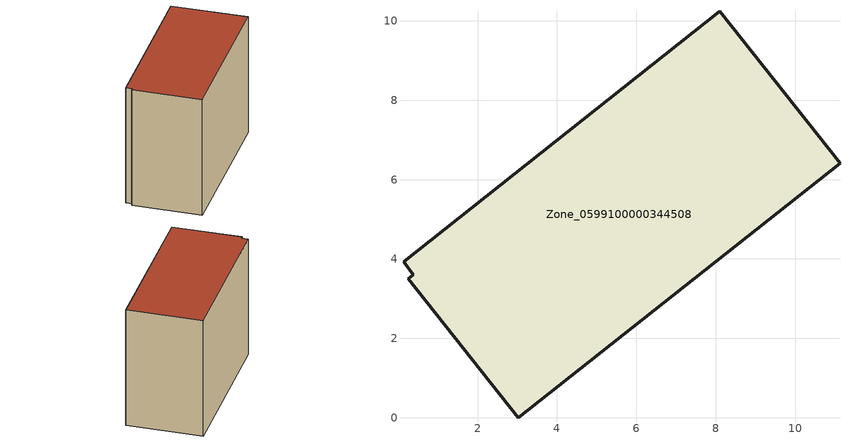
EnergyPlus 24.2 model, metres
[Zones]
Zone_0599100000344508
 floor ground (C_G): 0.38,3.61 0.14,3.93 8.11,10.24 11.13,6.42 3.03,0 0.26,3.5 z0
 wall outside (C_F): 11.13,6.42 8.11,10.24 0.14,3.93 0.38,3.61 0.26,3.5 3.03,0 11.13,6.42 z0:8.12
 roof outside (C_R): 0.14,3.93 0.38,3.61 0.26,3.5 3.03,0 11.13,6.42 8.11,10.24 z8.12
[BUILDING]
Pand.0599100000344508: North Axis=0; Terrain=City; Loads Convergence Tolerance Value=0.04; Temperature Convergence Tolerance Value=0.4; Solar Distribution=FullExterior; Maximum Number of Warmup Days=25; Minimum Number of Warmup Days=1
[Site:Location]
Rotterdam.The.Hague.AP_ZH_NLD Design_Conditions: Latitude=51.96; Longitude=4.45; Time Zone=1; Elevation=-4.5
[SITE:GROUNDTEMPERATURE:BUILDINGSURFACE]
18, 18, 18, 18, 18, 18, 18, 18, 18, 18, 18, 18
[MATERIAL] Thermal Absorptance=0.9; Solar Absorptance=0.7; Visible Absorptance=0.7
Name | Roughness | Thickness | Conductivity | Density | Specific Heat
G.TI.1992-2005 | MediumSmooth | 0.15 | 0.06 | 540 | 1210
F.TI.1992-2005 | Rough | 0.3 | 0.12 | 1920 | 840
R.TI.1992-2005 | MediumRough | 0.2 | 0.08 | 1500 | 1000
[CONSTRUCTION]
C_G: G.TI.1992-2005
C_F: F.TI.1992-2005
C_R: R.TI.1992-2005
[ZONE]
Zone_0599100000344508: Type=1; Multiplier=1; Ceiling Height=Autocalculate; Volume=Autocalculate; Floor Area=autocalculate; Part of Total Floor Area=Yes
[ZONEINFILTRATION:DESIGNFLOWRATE]
Infil_Zone_0599100000344508: Zone or ZoneList or Space or SpaceList=Zone_0599100000344508; Schedule=AlwaysOn; Design Flow Rate Calculation Method=Flow/Area; Flow Rate per Floor Area=0.0015; Constant Term Coefficient=1; Temperature Term Coefficient=0; Velocity Term Coefficient=0; Velocity Squared Term Coefficient=0
[HVACTEMPLATE:ZONE:IDEALLOADSAIRSYSTEM]
Zone_0599100000344508: Maximum Heating Supply Air Temperature=50; Minimum Cooling Supply Air Temperature=13; Maximum Heating Supply Air Humidity Ratio=0.0156; Minimum Cooling Supply Air Humidity Ratio=0.0077; Heating Limit=NoLimit; Cooling Limit=NoLimit; Dehumidification Control Type=ConstantSensibleHeatRatio; Cooling Sensible Heat Ratio=0.7; Dehumidification Setpoint=60; Humidification Control Type=None; Humidification Setpoint=30; Outdoor Air Method=None; Outdoor Air Flow Rate per Person=0.00944; Outdoor Air Flow Rate per Zone Floor Area=0; Outdoor Air Flow Rate per Zone=0; Demand Controlled Ventilation Type=None; Outdoor Air Economizer Type=NoEconomizer; Heat Recovery Type=None; Sensible Heat Recovery Effectiveness=0.7; Latent Heat Recovery Effectiveness=0.65
[ZONECONTROL:THERMOSTAT]
ThermostatControl_Zone_0599100000344508: Zone or ZoneList=Zone_0599100000344508; Control Type Schedule=DualSetpointControlType; Control 1=Thermostat_Zone_0599100000344508; Temperature Difference Between Cutout And Setpoint=0
[THERMOSTATSETPOINT:DUALSETPOINT]
Thermostat_Zone_0599100000344508: Heating Setpoint Temperature Schedule=HeatingSetpoint_Zone_0599100000344508; Cooling Setpoint Temperature Schedule=CoolingSetpoint_Zone_0599100000344508
[SCHEDULE:COMPACT]
HeatingSetpoint_Zone_0599100000344508: Through: 12/31, For: AllDays, Until: 24:00, 21
CoolingSetpoint_Zone_0599100000344508: Through: 12/31, For: AllDays, Until: 24:00, 24
DualSetpointControlType: Through: 12/31, For: AllDays, Until: 24:00, 4
AlwaysOn: Through: 12/31, For: AllDays, Until: 24:00, 1
